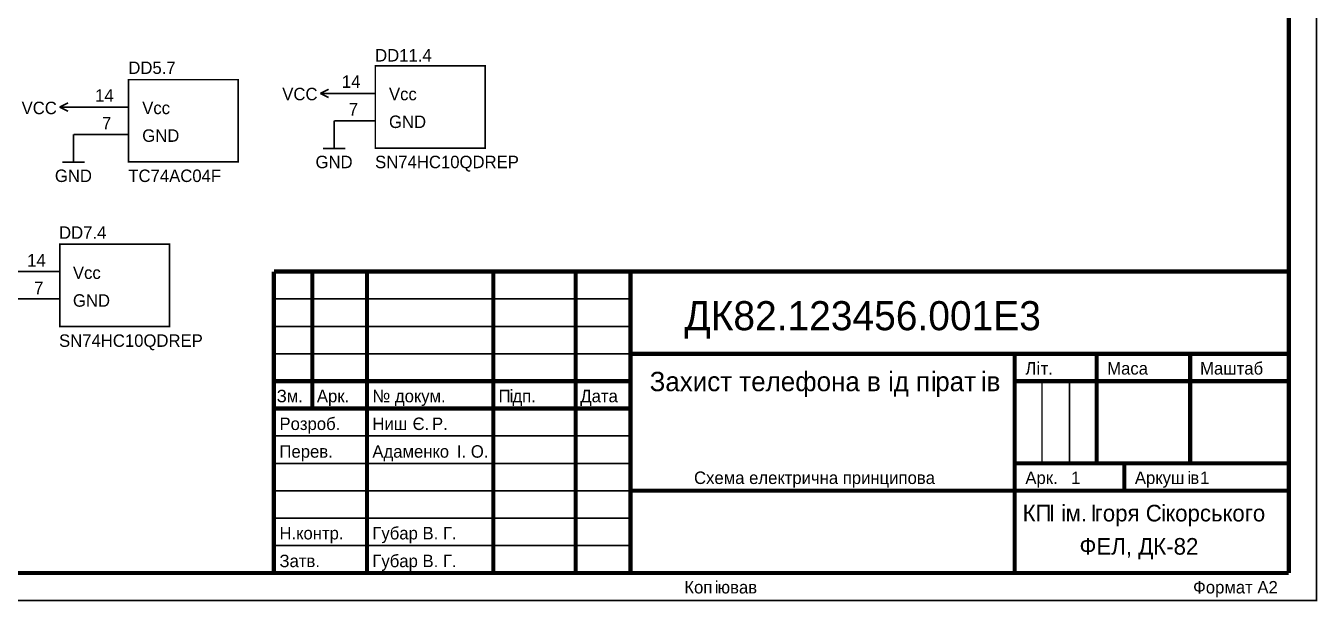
# Model space of a CAD drawing. Header units: millimetres. Extents: x 0 to 594, y 0 to 420.
# Drawn here: x 358.8 to 594.1, y -0.1 to 104.8 of the extents above; entities that cross this region are included whole.
import ezdxf

# ---------------------------------------------------------------- set-up
doc = ezdxf.new("R2010")
doc.units = ezdxf.units.MM
doc.layers.add('Sheet', color=255, linetype='Continuous')

msp = doc.modelspace()

# ---------------------------------------------------------------- linework, layer by layer
at = {"layer": 'Sheet'}
for points, const_width in [([(0.06, 420), (593.97, 420), (593.97, 0), (0.06, 0), (0.06, 420)], 0.3), ([(0.06, 420), (593.97, 420), (593.97, 0), (0.06, 0), (0.06, 420)], 0.3), ([(0.06, 420), (0.06, 0), (593.97, 0), (593.97, 420), (0.06, 420), (0.06, 420)], 0.0991), ([(0.06, 420), (0.06, 0), (593.97, 0), (593.97, 420), (0.06, 420), (0.06, 420)], 0.0991), ([(422.48, 97.5), (442.48, 97.5), (442.48, 82.49), (422.48, 82.49), (422.48, 97.5)], 0.3), ([(377.49, 94.99), (397.49, 94.99), (397.49, 80), (377.49, 80), (377.49, 94.99)], 0.3), ([(365, 64.99), (384.99, 64.99), (384.99, 49.99), (365, 49.99), (365, 64.99)], 0.3)]:
    msp.add_lwpolyline(points, close=True, dxfattribs=dict(at, const_width=const_width))
for points, const_width in [([(588.95, 414.98), (588.95, 4.99)], 0.749), ([(412.45, 92.49), (413.97, 93.25)], 0.3), ([(412.45, 92.49), (413.97, 91.73)], 0.3), ([(414.99, 92.49), (412.45, 92.49)], 0.3), ([(414.99, 92.49), (417.49, 92.49)], 0.3), ([(422.48, 92.49), (417.49, 92.49)], 0.3), ([(364.95, 90), (366.48, 90.75)], 0.3), ([(364.95, 90), (366.48, 89.24)], 0.3), ([(367.49, 90), (364.95, 90)], 0.3), ([(367.49, 90), (372.5, 90)], 0.3), ([(377.49, 90), (372.5, 90)], 0.3), ([(414.99, 87.5), (414.99, 82.41)], 0.3), ([(417.49, 87.5), (414.99, 87.5)], 0.3), ([(422.48, 87.5), (417.49, 87.5)], 0.3), ([(367.49, 84.99), (367.49, 79.92)], 0.3), ([(372.5, 84.99), (367.49, 84.99)], 0.3), ([(377.49, 84.99), (372.5, 84.99)], 0.3), ([(412.95, 82.41), (417.01, 82.41)], 0.3), ([(365.45, 79.92), (369.53, 79.92)], 0.3), ([(355, 59.99), (359.99, 59.99)], 0.3), ([(365, 59.99), (359.99, 59.99)], 0.3), ([(403.99, 4.99), (403.99, 59.99)], 0.749), ([(404, 59.99), (588.95, 59.99)], 0.749), ([(410.98, 59.99), (410.98, 35)], 0.749), ([(420.98, 59.99), (420.98, 4.99)], 0.749), ([(443.98, 59.99), (443.98, 4.99)], 0.749), ([(458.97, 59.99), (458.97, 4.99)], 0.749), ([(468.98, 59.99), (468.98, 4.99)], 0.749), ([(359.99, 55), (355, 55)], 0.3), ([(365, 55), (359.99, 55)], 0.3), ([(403.99, 55), (468.98, 55)], 0.3), ([(403.99, 49.99), (468.98, 49.99)], 0.3), ([(403.99, 45), (468.98, 45)], 0.3), ([(469, 44.98), (588.95, 44.98)], 0.749), ([(538.98, 44.98), (538.98, 4.99)], 0.749), ([(553.95, 44.98), (553.95, 24.99)], 0.749), ([(570.98, 44.98), (570.98, 24.99)], 0.749), ([(403.99, 39.99), (468.98, 39.99)], 0.749), ([(538.98, 39.99), (588.95, 39.99)], 0.749), ([(543.97, 39.99), (543.97, 24.99)], 0.3), ([(548.96, 39.99), (548.96, 24.99)], 0.3), ([(403.99, 35), (468.98, 35)], 0.749), ([(403.99, 29.99), (468.98, 29.99)], 0.3), ([(403.99, 24.99), (468.98, 24.99)], 0.3), ([(538.98, 24.99), (588.95, 24.99)], 0.749), ([(558.98, 24.99), (558.98, 20)], 0.749), ([(403.99, 20), (468.98, 20)], 0.3), ([(469, 20), (588.95, 20)], 0.749), ([(403.99, 14.99), (468.98, 14.99)], 0.3), ([(403.99, 10), (468.98, 10)], 0.3), ([(20.05, 4.99), (588.95, 4.99)], 0.749)]:
    msp.add_lwpolyline(points, dxfattribs=dict(at, const_width=const_width))

# ---------------------------------------------------------------- texts
for s, height, p in [('DD11.4', 2.274, (422.44, 98.3)), ('DD5.7', 2.274, (377.47, 96.03)), ('14', 2.274, (416.38, 93.5)), ('14', 2.274, (371.41, 90.97)), ('VCC', 2.274, (405.52, 91.23)), ('Vcc', 2.274, (424.97, 91.23)), ('VCC', 2.274, (358.02, 88.7)), ('Vcc', 2.274, (380, 88.7)), ('7', 2.27, (417.64, 88.45)), ('7', 2.27, (372.67, 85.92)), ('GND', 2.274, (424.97, 86.17)), ('GND', 2.274, (380, 83.65)), ('GND', 2.274, (411.58, 78.84)), ('SN74HC10QDREP', 2.2744, (422.44, 78.84)), ('GND', 2.274, (364.08, 76.32)), ('TC74AC04F', 2.274, (377.47, 76.32)), ('DD7.4', 2.274, (364.84, 65.96)), ('14', 2.274, (359.03, 60.9)), ('Vcc', 2.274, (367.37, 58.63)), ('7', 2.27, (360.29, 55.85)), ('GND', 2.274, (367.37, 53.57)), ('ДК82.123456.001Е3', 5.3069, (478.79, 49.28)), ('SN74HC10QDREP', 2.2744, (364.84, 46.25)), ('Л', 2.27, (540.94, 41.19)), ('і', 2.27, (542.96, 41.19)), ('т.', 2.274, (543.72, 41.19)), ('Маса', 2.274, (555.85, 41.19)), ('Маштаб', 2.274, (572.78, 41.19)), ('Захист телефона в', 3.5379, (472.47, 38.16)), ('і', 3.54, (515.93, 38.16)), ('д п', 3.538, (516.94, 38.16)), ('і', 3.54, (523.76, 38.16)), ('рат', 3.538, (524.52, 38.16)), ('і', 3.54, (532.86, 38.16)), ('в', 3.54, (533.87, 38.16)), ('Зм.', 2.274, (404.51, 36.14)), ('Арк.', 2.274, (411.83, 36.14)), ('№ докум.', 2.274, (421.94, 36.14)), ('П', 2.27, (444.93, 36.14)), ('і', 2.27, (446.95, 36.14)), ('дп.', 2.274, (447.46, 36.14)), ('Дата', 2.274, (459.84, 36.14)), ('Розроб.', 2.274, (405.01, 31.08)), ('Ниш ', 2.274, (421.94, 31.08)), ('Є. ', 2.274, (429.27, 31.08)), ('Р.', 2.274, (432.8, 31.08)), ('Перев.', 2.274, (405.01, 26.03)), ('Адаменко ', 2.274, (421.94, 26.03)), ('І. ', 2.274, (437.35, 26.03)), ('О.', 2.274, (439.88, 26.03)), ('Схема електрична принципова', 2.2744, (480.56, 21.23)), ('і', 2.27, (570.5, 21.23)), ('Арк.', 2.274, (540.94, 21.23)), ('1', 2.27, (549.28, 21.23)), ('Аркуш', 2.274, (560.9, 21.23)), ('в', 2.27, (571.01, 21.23)), ('1', 2.27, (572.78, 21.23)), ('КП', 3.032, (540.44, 14.4)), ('І і', 3.032, (545.24, 14.4)), ('м. ', 3.032, (548.27, 14.4)), ('І', 3.03, (552.82, 14.4)), ('горя С', 3.032, (553.57, 14.4)), ('і', 3.03, (565.7, 14.4)), ('корського', 3.032, (566.46, 14.4)), ('Н.контр.', 2.274, (405.01, 11.12)), ('Губар В. Г.', 2.2744, (421.94, 11.12)), ('ФЕЛ, ДК-82', 3.032, (550.8, 8.34)), ('Затв.', 2.274, (405.01, 6.06)), ('Губар В. Г.', 2.2744, (421.94, 6.06)), ('Коп', 2.274, (478.79, 1.26)), ('і', 2.27, (484.35, 1.26)), ('ював', 2.274, (484.85, 1.26)), ('Формат А2', 2.274, (571.51, 1.26))]:
    msp.add_text(s, height=height, dxfattribs=at).set_placement(p)

doc.saveas('drawing.dxf')
